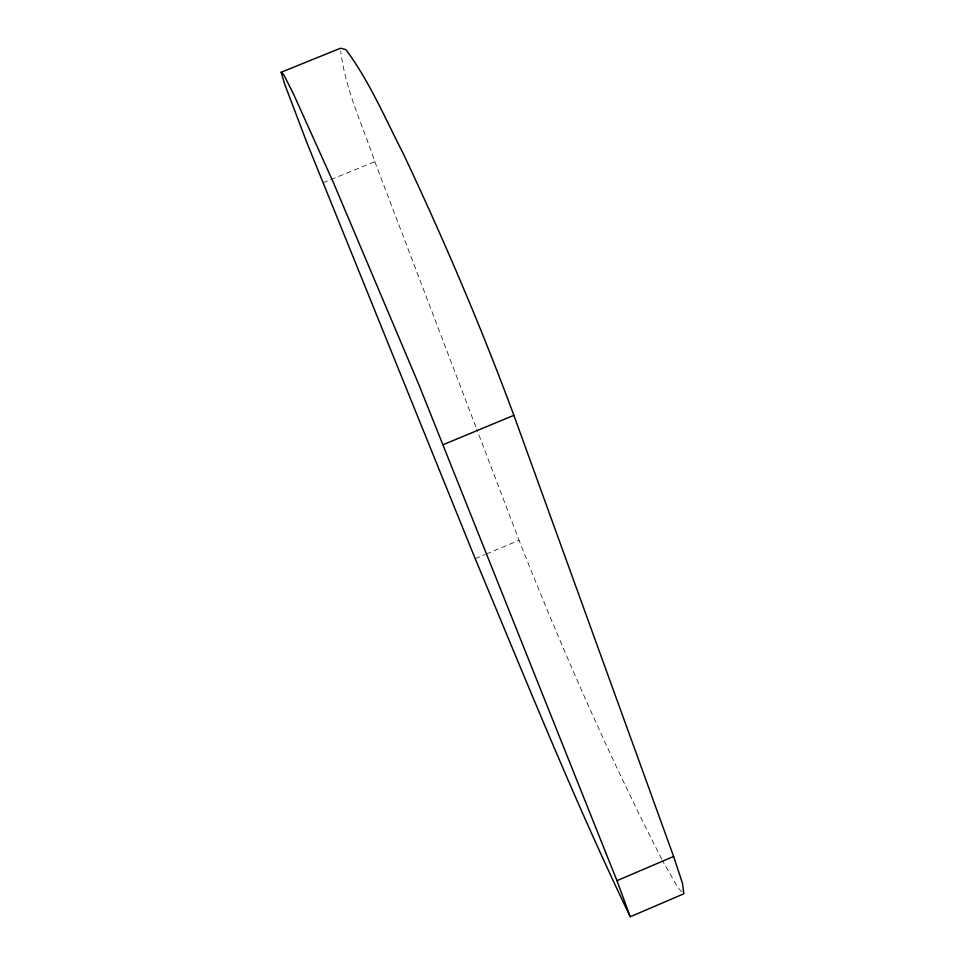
<?xml version="1.0" encoding="UTF-8"?>
<svg xmlns="http://www.w3.org/2000/svg" width="965" height="965" viewBox="0 0 965 965"><rect width="100%" height="100%" fill="white"/><g stroke="black" fill="none" stroke-linecap="round" stroke-linejoin="round"><path stroke-width="0.72" stroke-dasharray="4.83 3.62" d="M475.19 558.675L484.792 554.67M486.155 554.091L519.061 540.34L476.698 429.123M322.973 182.795L374.818 161.662C362.683 125.233 345.277 89.54 340.717 51.145M681.929 891.877L678.106 888.053L662.448 860.539M661.785 859.248C608.734 755.523 561.859 648.661 519.061 540.34M374.818 161.662L476.155 427.724"/><path stroke-width="1.45" d="M630.242 916.75L683.847 893.795L682.532 883.47L673.618 856.474L513.875 415.324C480.884 326.218 443.454 238.813 402.912 152.892C384.926 117.971 369.438 81.301 345.892 49.601L340.476 48.25L281.153 72.254L284.723 84.269L306.617 141.976L475.19 558.675C525.358 678.636 573.849 799.587 630.242 916.75L616.961 880.671L418.858 384.625L332.901 181.444L293.324 93.617L283.794 74.739L281.153 72.254M616.961 880.671L673.618 856.474M443.164 444.672L513.875 415.324"/></g></svg>
